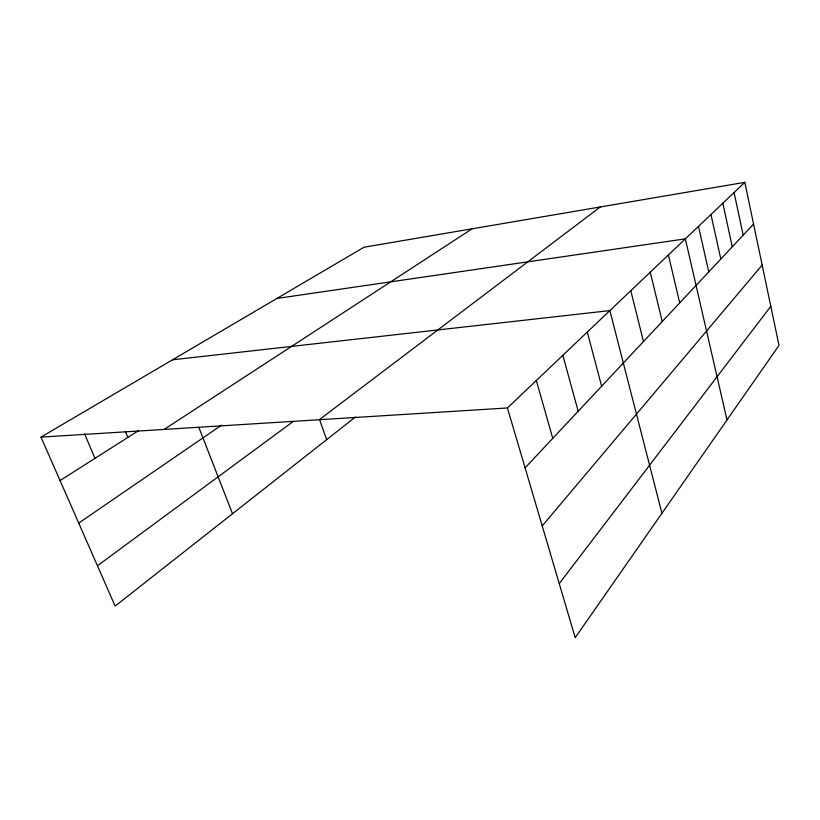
<?xml version="1.0" encoding="UTF-8"?>
<svg xmlns="http://www.w3.org/2000/svg" width="820" height="820" viewBox="0 0 820 820"><rect width="100%" height="100%" fill="white"/><g stroke="black" fill="none" stroke-linecap="round" stroke-linejoin="round"><path stroke-width="1.23" d="M559.25 583.614L770.8 306.301M542.225 525.917L762.159 265.065M525.097 467.871L753.57 224.096M507.426 407.96L744.816 182.337L779 345.394L575.199 637.663L507.426 407.96L41 437.121L115.138 606.093L355.388 417.042M319.246 419.727L600.271 206.968M97.436 565.759L292.391 422.095M78.72 523.088L221.513 425.17M164.133 429.424L472.135 228.8M60.065 480.571L138.477 430.664M41 437.121L364.008 247.23L744.816 182.337M276.863 298.459L685.346 238.856L727.002 419.953M172.507 359.806L609.875 310.595L661.924 513.279M84.491 433.616L94.997 458.339M125.388 431.535L127.817 437.439M198.84 427.353L232.511 513.74M319.626 419.737L326.647 439.663M536.321 380.5L552.762 438.362M562.848 355.285L578.182 411.23M587.284 332.059L601.634 386.199M630.805 290.7L643.485 341.55M650.27 272.199L662.232 321.553M668.402 254.958L679.718 302.898M698.496 226.361L708.767 271.902M710.971 214.502L720.821 259.038M722.82 203.247L732.27 246.81M734.084 192.536L743.176 235.176"/></g></svg>
